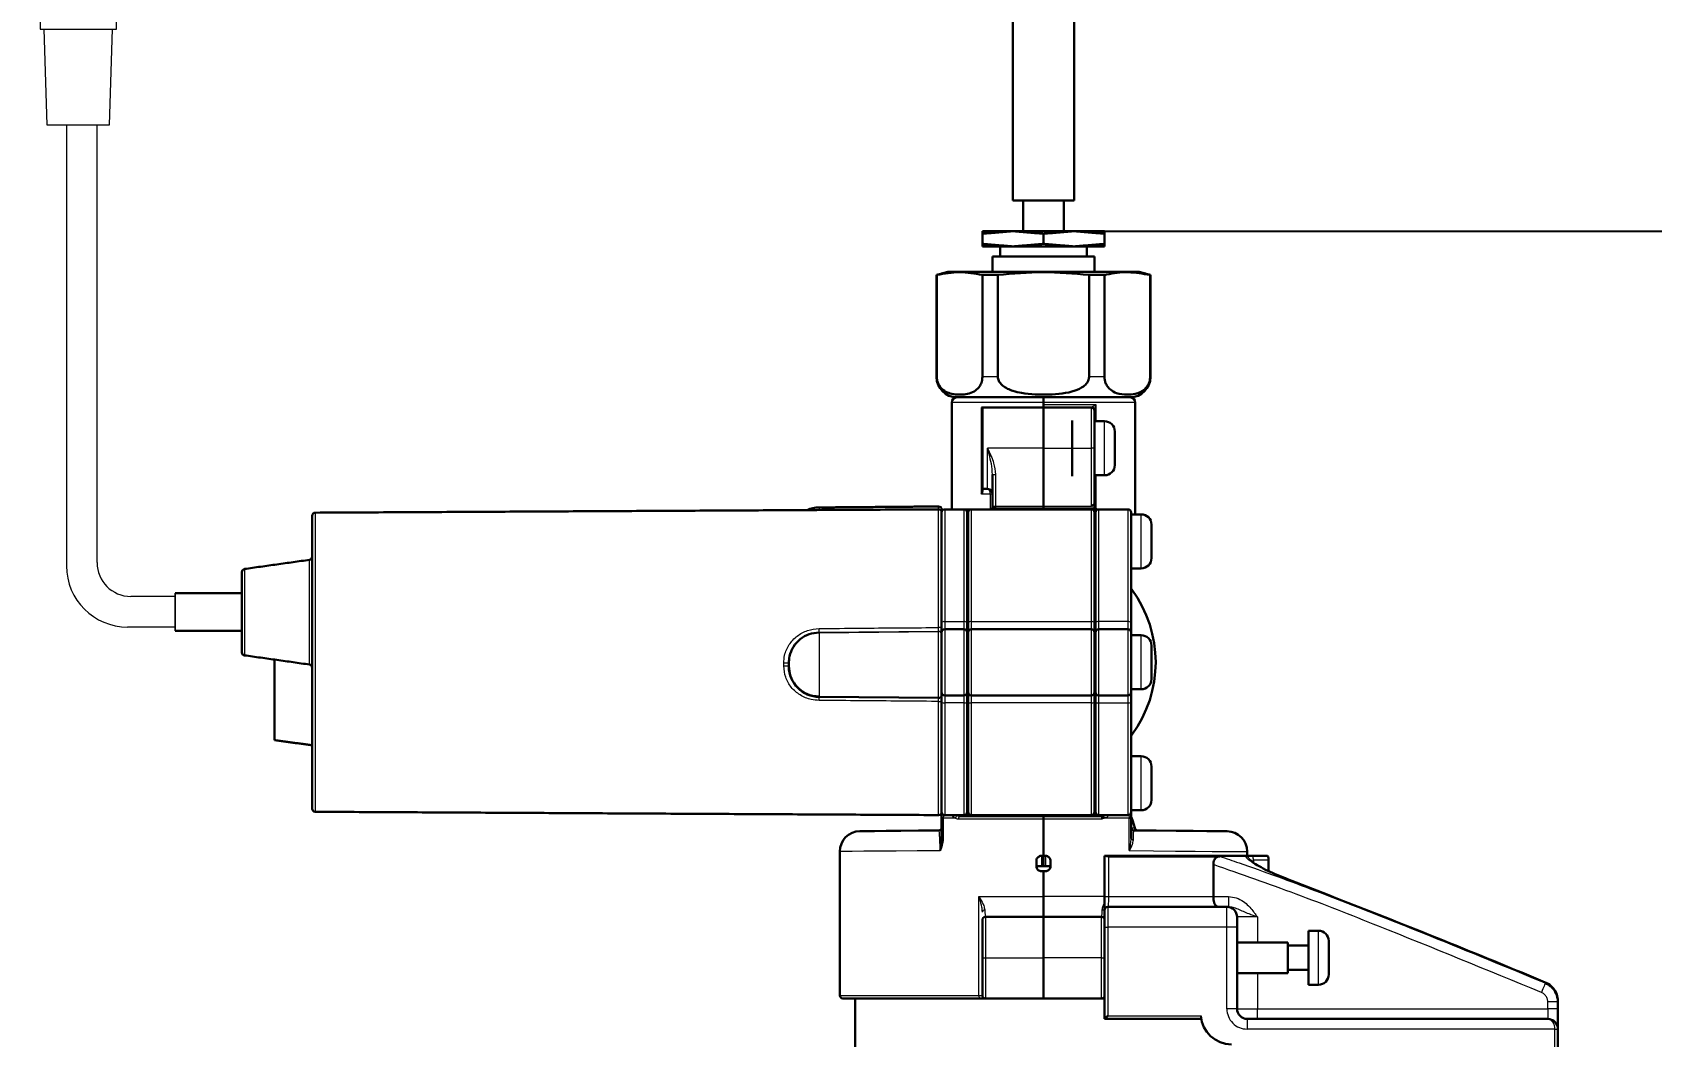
# Model space of a CAD drawing. Header units: millimetres. Extents: x 0.6 to 41.7, y 0.5 to 58.9.
# Drawn here: x 12.87 to 25.59, y 26.04 to 33.92 of the extents above; entities that cross this region are included whole.
import ezdxf

# ---------------------------------------------------------------- set-up
doc = ezdxf.new("R2010")
doc.units = ezdxf.units.MM
doc.layers.add('DIM', color=176, linetype='Continuous')
doc.layers.add('LEVEL0', color=179, linetype='Continuous')
doc.styles.add('SLDTEXTSTYLE0', font='TXT', dxfattribs={"width": 0.75})
doc.dimstyles.new('SLDDIMSTYLE0', dxfattribs={"dimtxt": 0.7, "dimasz": 0.6604, "dimexe": 0, "dimexo": 0.0625, "dimgap": 0.175, "dimtad": 1, "dimtoh": 1, "dimdec": 0, "dimlfac": 12.5, "dimzin": 12, "dimdsep": 46, "dimtxsty": 'Standard', "dimblk1": 'CLOSED', "dimblk2": 'CLOSED', "dimsah": 1, "dimcen": 0.09, "dimadec": 0, "dimazin": 0, "dimtfac": 1, "dimtdec": 0, "dimtofl": 0, "dimtmove": 0, "dimatfit": 3, "dimldrblk": 'CLOSED', "dimfxl": 0, "dimtolj": 1, "dimtzin": 12, "dimarcsym": 0})

# ---------------------------------------------------------------- blocks, each defined once
blk = doc.blocks.new('_CLOSED')
at = {"color": 0, "linetype": 'ByBlock', "lineweight": -2}
for p, q in [((-1, 0.166667), (0, 0)), ((-1, 0.166667), (-1, -0.166667)), ((0, 0), (-1, -0.166667)), ((0, 0), (-1, 0))]:
    blk.add_line(p, q, dxfattribs=at)
blk = doc.blocks.new('*D10')
at = {"layer": 'LEVEL0', "color": 7}
for p, q in [((21.253, 32.361), (29.204, 32.361)), ((29.004, 7.321), (29.004, 32.361)), ((24.973, 7.321), (29.204, 7.321))]:
    blk.add_line(p, q, dxfattribs=at)
at = {"layer": 'LEVEL0', "color": 7, "xscale": 0.6604, "yscale": 0.6604}
for p, rotation in [((29.004, 32.361, 0.008), 90.0000000000004), ((29.004, 7.321, 0.008), 270.0000000000004)]:
    blk.add_blockref('_CLOSED', p, dxfattribs=dict(at, rotation=rotation))
at = {"layer": 'LEVEL0', "color": 7, "insert": (28.102, 18.617), "char_height": 0.7, "attachment_point": 1, "rotation": 90, "style": 'SLDTEXTSTYLE0'}
blk.add_mtext('313', dxfattribs=at)
blk = doc.blocks.new('Block46')
at = {"layer": 'DIM', "color": 7, "lineweight": 15}
for p, q in [((2.9, 2.2), (2.5, 2.2)), ((2.5, 2.2), (2.5, 0.2)), ((2.9, 2.31), (2.9, 0.09)), ((3.64, 2.31), (2.9, 2.31)), ((3.64, 0.09), (3.64, 2.31)), ((3.84, 2.2), (3.64, 2.2)), ((3.84, 2.4), (3.84, 0)), ((8.8, 2.4), (3.84, 2.4)), ((8.84, 0.04), (8.84, 2.36)), ((2.5, 2.1), (0, 2.02)), ((0, 2.02), (0, 0.38)), ((2.5, 2.1), (2.5, 0.3)), ((0, 0.38), (2.5, 0.3)), ((2.5, 0.2), (2.9, 0.2)), ((2.9, 0.09), (3.64, 0.09)), ((3.64, 0.2), (3.84, 0.2)), ((3.84, 0), (8.8, 0))]:
    blk.add_line(p, q, dxfattribs=at)
for centre, start, end in [((8.8, 2.36), 0, 90), ((8.8, 0.04), 270, 0)]:
    blk.add_arc(centre, 0.04, start, end, dxfattribs=at)

msp = doc.modelspace()

# ---------------------------------------------------------------- linework, layer by layer
at = {"color": 7, "linetype": 'Continuous', "lineweight": 30}
for p, q in [((20.573, 32.601), (21.053, 32.601)), ((20.573, 32.361), (20.333, 32.361)), ((20.333, 32.341), (20.333, 32.261)), ((21.053, 32.361), (20.573, 32.361)), ((20.813, 32.341), (20.813, 32.261)), ((21.293, 32.361), (21.053, 32.361)), ((21.293, 32.341), (21.293, 32.261)), ((20.573, 32.241), (20.333, 32.241)), ((21.053, 32.241), (20.573, 32.241)), ((21.293, 32.241), (21.053, 32.241)), ((21.213, 32.161), (20.413, 32.161)), ((19.976, 32.017), (19.973, 32.017)), ((19.976, 31.217), (19.976, 32.017)), ((20.437, 32.041), (20.061, 32.041)), ((20.455, 32.017), (20.333, 32.017)), ((20.333, 32.017), (20.333, 31.217)), ((21.565, 32.041), (20.437, 32.041)), ((20.455, 31.217), (20.455, 32.017)), ((21.171, 32.017), (21.171, 31.217)), ((21.292, 32.017), (21.171, 32.017)), ((21.292, 31.217), (21.292, 32.017)), ((21.653, 32.017), (21.65, 32.017)), ((21.65, 32.017), (21.65, 31.217)), ((20.473, 31.057), (20.133, 31.057)), ((20.133, 31.057), (20.813, 31.057)), ((21.493, 31.057), (20.473, 31.057)), ((20.813, 31.057), (21.493, 31.057)), ((20.813, 31.017), (20.813, 31.057)), ((20.813, 31.057), (20.813, 31.017)), ((20.325, 30.977), (20.333, 30.977)), ((20.333, 30.337), (20.333, 30.977)), ((20.333, 30.977), (20.813, 30.977)), ((20.813, 31.017), (20.813, 31.001)), ((20.813, 31.017), (20.813, 31.001)), ((20.813, 30.977), (20.813, 31.001)), ((21.189, 30.977), (20.813, 30.977)), ((20.813, 30.977), (20.813, 30.657)), ((20.813, 30.977), (20.813, 30.657)), ((21.213, 30.953), (21.213, 30.657)), ((21.037, 30.875), (21.037, 30.439)), ((21.373, 30.525), (21.373, 30.789)), ((20.813, 30.657), (20.813, 30.201)), ((20.813, 30.657), (20.813, 30.201)), ((21.213, 30.657), (21.213, 30.215)), ((20.413, 30.209), (20.413, 30.452)), ((20.333, 30.337), (20.373, 30.337)), ((20.013, 30.176), (20.013, 30.153)), ((20.013, 29.289), (20.013, 30.153)), ((20.189, 30.177), (20.037, 30.177)), ((20.109, 30.177), (20.157, 30.177)), ((20.189, 30.177), (20.205, 30.177)), ((20.205, 30.177), (20.245, 30.177)), ((20.213, 30.153), (20.213, 29.289)), ((20.213, 30.141), (20.213, 30.119)), ((20.221, 29.289), (20.221, 30.153)), ((21.189, 30.177), (20.245, 30.177)), ((20.413, 30.201), (20.413, 30.209)), ((20.813, 30.185), (20.437, 30.185)), ((20.813, 30.185), (20.813, 30.201)), ((20.813, 30.201), (20.813, 30.185)), ((21.219, 30.185), (20.813, 30.185)), ((20.813, 30.177), (20.813, 30.185)), ((20.813, 30.185), (20.813, 30.177)), ((21.189, 30.177), (21.229, 30.177)), ((21.213, 30.217), (21.213, 30.215)), ((21.213, 30.215), (21.213, 30.201)), ((21.213, 30.153), (21.213, 29.289)), ((21.221, 29.289), (21.221, 30.153)), ((21.221, 30.119), (21.221, 30.141)), ((21.229, 30.177), (21.245, 30.177)), ((21.245, 30.177), (21.477, 30.177)), ((21.277, 30.177), (21.313, 30.177)), ((21.313, 30.177), (21.317, 30.177)), ((21.501, 30.153), (21.501, 29.289)), ((15.069, 28.96), (15.069, 30.127)), ((21.661, 29.794), (21.661, 30.058)), ((14.517, 29.054), (14.517, 29.685)), ((20.013, 29.213), (20.013, 29.289)), ((20.213, 29.289), (20.213, 29.213)), ((20.221, 29.213), (20.221, 29.289)), ((21.213, 29.289), (21.213, 29.213)), ((21.221, 29.213), (21.221, 29.289)), ((21.501, 29.289), (21.501, 29.213)), ((20.013, 28.963), (20.013, 29.213)), ((20.037, 29.237), (20.189, 29.237)), ((20.213, 29.213), (20.213, 28.741)), ((20.221, 28.741), (20.221, 29.213)), ((20.245, 29.237), (21.189, 29.237)), ((21.213, 29.213), (21.213, 28.741)), ((21.221, 28.741), (21.221, 29.213)), ((21.477, 29.237), (21.245, 29.237)), ((21.501, 29.213), (21.501, 28.741)), ((14.773, 28.366), (14.773, 28.998)), ((21.661, 28.845), (21.661, 29.109)), ((15.069, 27.827), (15.069, 28.96)), ((18.813, 28.969), (18.813, 28.97)), ((18.813, 28.945), (18.813, 28.969)), ((20.013, 28.963), (20.013, 28.721)), ((20.213, 28.741), (20.213, 28.664)), ((20.221, 28.664), (20.221, 28.741)), ((21.213, 28.741), (21.213, 28.664)), ((21.221, 28.664), (21.221, 28.741)), ((21.501, 28.741), (21.501, 28.664)), ((19.051, 28.705), (19.989, 28.697)), ((20.013, 28.664), (20.013, 28.721)), ((20.013, 27.801), (20.013, 28.664)), ((20.037, 28.717), (20.189, 28.717)), ((20.213, 28.664), (20.213, 27.801)), ((20.221, 27.801), (20.221, 28.664)), ((20.245, 28.717), (21.189, 28.717)), ((21.213, 28.664), (21.213, 27.801)), ((21.221, 27.801), (21.221, 28.664)), ((21.477, 28.717), (21.245, 28.717)), ((21.501, 28.664), (21.501, 27.801)), ((21.661, 27.895), (21.661, 28.159)), ((20.013, 27.588), (20.013, 27.753)), ((20.189, 27.777), (20.037, 27.777)), ((20.157, 27.769), (20.813, 27.769)), ((20.205, 27.777), (20.189, 27.777)), ((20.245, 27.777), (20.205, 27.777)), ((20.213, 27.835), (20.213, 27.813)), ((21.189, 27.777), (20.245, 27.777)), ((20.813, 27.769), (20.813, 27.777)), ((20.813, 27.777), (20.813, 27.769)), ((20.813, 27.769), (21.277, 27.769)), ((20.813, 27.745), (20.813, 27.769)), ((20.813, 27.769), (20.813, 27.745)), ((20.813, 27.457), (20.813, 27.745)), ((20.813, 27.457), (20.813, 27.745)), ((21.229, 27.777), (21.189, 27.777)), ((21.221, 27.813), (21.221, 27.835)), ((21.245, 27.777), (21.229, 27.777)), ((21.245, 27.777), (21.477, 27.777)), ((21.501, 27.753), (21.501, 27.594)), ((20.757, 27.417), (20.757, 27.377)), ((20.797, 27.377), (20.757, 27.377)), ((20.813, 27.457), (20.797, 27.457)), ((20.813, 27.377), (20.797, 27.377)), ((20.813, 27.457), (20.829, 27.457)), ((20.813, 27.457), (20.813, 27.377)), ((20.813, 27.457), (20.813, 27.377)), ((20.813, 27.377), (20.829, 27.377)), ((20.829, 27.377), (20.869, 27.377)), ((20.869, 27.417), (20.869, 27.377)), ((21.293, 27.457), (21.304, 27.457)), ((21.293, 27.137), (21.293, 27.457)), ((21.304, 27.457), (22.397, 27.457)), ((21.324, 27.453), (22.197, 27.453)), ((22.147, 27.388), (22.147, 27.137)), ((22.397, 27.457), (22.456, 27.457)), ((22.456, 27.457), (22.573, 27.457)), ((20.797, 27.337), (20.813, 27.337)), ((20.829, 27.337), (20.813, 27.337)), ((20.813, 27.137), (20.813, 27.337)), ((20.813, 27.137), (20.813, 27.337)), ((22.715, 27.28), (22.715, 27.279)), ((20.813, 27.137), (20.813, 26.977)), ((20.813, 27.137), (20.813, 26.977)), ((20.357, 26.977), (20.813, 26.977)), ((20.813, 26.977), (20.813, 26.657)), ((21.269, 26.977), (20.813, 26.977)), ((20.813, 26.977), (20.813, 26.657)), ((21.293, 26.897), (21.293, 27.033)), ((21.317, 27.057), (22.253, 27.057)), ((22.253, 27.057), (22.266, 27.057)), ((22.333, 26.977), (22.333, 26.897)), ((20.333, 26.657), (20.333, 26.953)), ((21.293, 26.177), (21.293, 26.897)), ((22.333, 26.897), (22.333, 26.257)), ((22.893, 26.445), (22.893, 26.869)), ((22.733, 26.537), (22.733, 26.777)), ((23.053, 26.525), (23.053, 26.789)), ((20.333, 26.361), (20.333, 26.657)), ((20.813, 26.657), (20.813, 26.337)), ((20.813, 26.657), (20.813, 26.337)), ((20.313, 26.337), (19.237, 26.337)), ((20.357, 26.337), (20.313, 26.337)), ((20.813, 26.337), (20.357, 26.337)), ((20.813, 26.337), (21.269, 26.337)), ((21.293, 26.337), (21.269, 26.337)), ((24.853, 26.316), (24.853, 26.257)), ((24.853, 26.311), (24.853, 26.257)), ((24.853, 26.097), (24.853, 26.257)), ((24.853, 26.097), (24.853, 26.257)), ((22.053, 26.177), (21.293, 26.177)), ((22.413, 26.177), (24.773, 26.177)), ((24.853, 26.097), (24.853, 7.377))]:
    msp.add_line(p, q, dxfattribs=at)
at = {"color": 7, "linetype": 'Continuous', "lineweight": 0}
for p, q in [((19.976, 31.217), (19.973, 31.217)), ((20.455, 31.217), (20.333, 31.217)), ((21.292, 31.217), (21.171, 31.217)), ((21.653, 31.217), (21.65, 31.217)), ((20.813, 31.017), (20.093, 31.017)), ((20.325, 30.297), (20.325, 30.977)), ((21.533, 31.017), (20.813, 31.017)), ((20.813, 31.001), (21.223, 31.001)), ((21.189, 30.657), (21.189, 30.977)), ((21.223, 31.001), (21.223, 30.869)), ((21.293, 30.445), (21.293, 30.869)), ((20.373, 30.337), (20.373, 30.657)), ((20.813, 30.657), (20.373, 30.657)), ((20.813, 30.657), (21.189, 30.657)), ((21.213, 30.657), (21.189, 30.657)), ((21.189, 30.201), (21.189, 30.657)), ((20.413, 30.452), (20.437, 30.452)), ((20.437, 30.452), (20.437, 30.201)), ((21.223, 30.445), (21.223, 30.181)), ((20.396, 30.297), (20.325, 30.297)), ((20.396, 30.178), (20.396, 30.297)), ((20.413, 30.297), (20.396, 30.297)), ((15.093, 30.151), (15.093, 28.959)), ((19.051, 30.192), (19.051, 30.172)), ((19.989, 30.177), (19.989, 30.2)), ((19.989, 29.249), (19.989, 30.177)), ((20.037, 30.177), (20.037, 29.296)), ((20.189, 29.296), (20.189, 30.177)), ((20.205, 30.177), (20.205, 30.171)), ((20.221, 30.153), (20.213, 30.153)), ((20.245, 30.177), (20.245, 29.296)), ((20.437, 30.201), (20.813, 30.201)), ((20.437, 30.201), (20.437, 30.185)), ((20.437, 30.185), (20.437, 30.181)), ((20.813, 30.201), (21.189, 30.201)), ((21.189, 29.296), (21.189, 30.177)), ((21.221, 30.153), (21.213, 30.153)), ((21.229, 30.177), (21.229, 30.171)), ((21.245, 30.177), (21.245, 29.296)), ((21.477, 29.296), (21.477, 30.177)), ((21.581, 29.714), (21.581, 30.138)), ((15.048, 29.364), (15.048, 29.781)), ((14.537, 29.709), (14.537, 29.365)), ((13.993, 29.519), (13.993, 29.223)), ((21.505, 29.548), (21.505, 29.189)), ((14.537, 29.365), (14.537, 29.031)), ((15.048, 28.959), (15.048, 29.364)), ((20.037, 29.296), (20.037, 29.237)), ((20.037, 29.296), (20.189, 29.296)), ((20.189, 29.237), (20.189, 29.296)), ((20.245, 29.296), (20.245, 29.237)), ((20.245, 29.296), (21.189, 29.296)), ((21.189, 29.237), (21.189, 29.296)), ((21.245, 29.296), (21.245, 29.237)), ((21.477, 29.296), (21.245, 29.296)), ((21.477, 29.237), (21.477, 29.296)), ((19.989, 29.219), (19.051, 29.21)), ((19.051, 29.209), (19.989, 29.217)), ((19.051, 29.21), (19.051, 29.209)), ((19.051, 29.209), (19.051, 28.705)), ((19.989, 29.217), (19.989, 29.219)), ((19.989, 28.697), (19.989, 29.217)), ((20.037, 29.237), (20.037, 28.717)), ((20.189, 28.717), (20.189, 29.237)), ((20.245, 29.237), (20.245, 28.717)), ((21.189, 28.717), (21.189, 29.237)), ((21.245, 29.237), (21.245, 28.717)), ((21.477, 28.717), (21.477, 29.237)), ((21.581, 28.765), (21.581, 29.189)), ((15.093, 28.959), (15.093, 27.803)), ((18.773, 28.948), (18.773, 28.97)), ((21.505, 28.765), (21.505, 28.406)), ((19.989, 27.777), (19.989, 28.669)), ((20.037, 28.717), (20.037, 28.658)), ((20.189, 28.658), (20.037, 28.658)), ((20.037, 28.658), (20.037, 27.777)), ((20.189, 28.658), (20.189, 28.717)), ((20.189, 27.777), (20.189, 28.658)), ((20.245, 28.717), (20.245, 28.658)), ((21.189, 28.658), (20.245, 28.658)), ((20.245, 28.658), (20.245, 27.777)), ((21.189, 28.658), (21.189, 28.717)), ((21.189, 27.777), (21.189, 28.658)), ((21.245, 28.717), (21.245, 28.658)), ((21.245, 28.658), (21.477, 28.658)), ((21.245, 28.658), (21.245, 27.777)), ((21.477, 28.658), (21.477, 28.717)), ((21.477, 27.777), (21.477, 28.658)), ((21.581, 27.815), (21.581, 28.239)), ((20.013, 27.753), (20.025, 27.753)), ((20.025, 27.753), (20.025, 27.588)), ((20.12, 27.753), (20.025, 27.753)), ((20.813, 27.745), (20.147, 27.745)), ((20.157, 27.777), (20.157, 27.769)), ((20.205, 27.777), (20.205, 27.783)), ((20.213, 27.801), (20.221, 27.801)), ((21.27, 27.745), (20.813, 27.745)), ((21.213, 27.801), (21.221, 27.801)), ((21.229, 27.783), (21.229, 27.777)), ((21.277, 27.769), (21.277, 27.777)), ((21.487, 27.753), (21.291, 27.753)), ((21.487, 27.498), (21.487, 27.753)), ((21.487, 27.753), (21.501, 27.753)), ((20.013, 27.588), (20.025, 27.588)), ((20.797, 27.457), (20.797, 27.377)), ((20.829, 27.457), (20.829, 27.377)), ((21.324, 27.453), (21.324, 27.137)), ((22.463, 27.422), (22.463, 27.404)), ((22.581, 27.422), (22.463, 27.422)), ((20.305, 27.137), (20.813, 27.137)), ((20.305, 26.361), (20.305, 27.137)), ((21.293, 27.137), (20.813, 27.137)), ((21.293, 27.137), (21.324, 27.137)), ((21.324, 27.137), (22.147, 27.137)), ((22.147, 27.137), (22.266, 27.137)), ((22.266, 27.137), (22.266, 27.057)), ((20.357, 26.977), (20.357, 26.657)), ((21.269, 26.657), (21.269, 26.977)), ((21.317, 27.057), (21.317, 26.897)), ((22.253, 26.897), (22.253, 27.057)), ((22.493, 26.977), (22.333, 26.977)), ((22.493, 26.977), (22.493, 26.777)), ((21.293, 26.897), (21.317, 26.897)), ((21.317, 26.897), (21.317, 26.201)), ((22.253, 26.897), (21.317, 26.897)), ((22.253, 26.257), (22.253, 26.897)), ((22.333, 26.897), (22.253, 26.897)), ((22.973, 26.445), (22.973, 26.869)), ((20.333, 26.657), (20.357, 26.657)), ((20.357, 26.657), (20.357, 26.337)), ((20.357, 26.657), (20.813, 26.657)), ((21.269, 26.657), (20.813, 26.657)), ((21.269, 26.657), (21.293, 26.657)), ((21.269, 26.337), (21.269, 26.657)), ((22.493, 26.537), (22.493, 26.257)), ((19.213, 26.361), (20.305, 26.361)), ((20.305, 26.361), (20.333, 26.361)), ((21.317, 26.201), (22.05, 26.201)), ((22.333, 26.257), (22.253, 26.257)), ((22.333, 26.257), (22.493, 26.257)), ((22.493, 26.177), (22.493, 26.257)), ((22.493, 26.257), (24.773, 26.257)), ((24.773, 26.257), (24.773, 26.311)), ((24.853, 26.311), (24.773, 26.311)), ((24.773, 26.257), (24.773, 26.177)), ((24.853, 26.257), (24.773, 26.257)), ((22.413, 26.177), (22.413, 26.097)), ((24.829, 26.097), (22.413, 26.097)), ((24.829, 7.377), (24.829, 26.097)), ((24.829, 26.097), (24.853, 26.097))]:
    msp.add_line(p, q, dxfattribs=at)
at = {"color": 7, "linetype": 'Continuous', "lineweight": 0, "flags": 128}
for points in [[(20.396, 30.297), (20.395, 30.305), (20.394, 30.312), (20.392, 30.319), (20.389, 30.325), (20.386, 30.33), (20.382, 30.334), (20.377, 30.336), (20.373, 30.337)], [(20.402, 30.181), (20.402, 30.18), (20.403, 30.179), (20.404, 30.177), (20.405, 30.177)], [(20.413, 30.209), (20.413, 30.207), (20.415, 30.206), (20.417, 30.204), (20.42, 30.203), (20.423, 30.202), (20.428, 30.201), (20.432, 30.201), (20.437, 30.201)], [(20.213, 29.28), (20.214, 29.28), (20.216, 29.281), (20.218, 29.282), (20.22, 29.282), (20.22, 29.283), (20.221, 29.284)], [(21.221, 29.28), (21.22, 29.28), (21.217, 29.281), (21.215, 29.282), (21.214, 29.282), (21.213, 29.283), (21.213, 29.284)], [(20.213, 28.673), (20.214, 28.673), (20.216, 28.673), (20.218, 28.672), (20.22, 28.671), (20.22, 28.671), (20.221, 28.67)], [(21.221, 28.673), (21.22, 28.673), (21.217, 28.673), (21.215, 28.672), (21.214, 28.671), (21.213, 28.671), (21.213, 28.67)], [(20.12, 27.753), (20.123, 27.757), (20.126, 27.762), (20.129, 27.766), (20.133, 27.769), (20.136, 27.772), (20.139, 27.773), (20.141, 27.773), (20.144, 27.773)], [(20.147, 27.745), (20.147, 27.75), (20.148, 27.754), (20.148, 27.758), (20.15, 27.762), (20.151, 27.765), (20.153, 27.767), (20.155, 27.768), (20.157, 27.769)], [(20.001, 27.497), (19.82, 27.496), (19.657, 27.495), (19.517, 27.494), (19.401, 27.493), (19.311, 27.492), (19.249, 27.492), (19.218, 27.491), (19.213, 27.491)], [(21.487, 27.498), (21.676, 27.496), (21.85, 27.495), (22.005, 27.493), (22.138, 27.492), (22.247, 27.492), (22.33, 27.491), (22.384, 27.491), (22.411, 27.49), (22.413, 27.49)], [(24.754, 26.459), (24.752, 26.456), (24.75, 26.451), (24.747, 26.444), (24.744, 26.435), (24.739, 26.424), (24.734, 26.412), (24.729, 26.399), (24.723, 26.385)], [(20.305, 26.361), (20.306, 26.356), (20.306, 26.352), (20.307, 26.348), (20.308, 26.344), (20.309, 26.341), (20.31, 26.339), (20.312, 26.337), (20.313, 26.337)]]:
    msp.add_lwpolyline(points, dxfattribs=at)
at = {"color": 7, "linetype": 'Continuous', "lineweight": 30, "flags": 128}
for points in [[(21.503, 27.757), (21.515, 27.73), (21.53, 27.677)], [(19.371, 27.651), (19.381, 27.651), (19.419, 27.652), (19.485, 27.652), (19.577, 27.653), (19.693, 27.654), (19.831, 27.655), (19.989, 27.657)], [(22.254, 27.65), (22.253, 27.65), (22.231, 27.65), (22.179, 27.651), (22.097, 27.652), (21.989, 27.653), (21.855, 27.654), (21.699, 27.655), (21.525, 27.657)], [(21.293, 26.177), (21.293, 26.177), (21.295, 26.179), (21.297, 26.181), (21.3, 26.184), (21.303, 26.188), (21.308, 26.192), (21.312, 26.196), (21.317, 26.201)]]:
    msp.add_lwpolyline(points, dxfattribs=at)
at = {"color": 7, "linetype": 'Continuous', "lineweight": 30}
for centre, radius, start, end in [((20.133, 31.217), 0.16, 180.0004, 269.9993), ((21.493, 31.217), 0.16, 270.0007, 359.9996), ((20.133, 31.017), 0.04, 90.0001, 179.9999), ((21.493, 31.017), 0.04, 0.0015, 89.9993), ((21.189, 30.953), 0.024, 359.9997, 90.0017), ((21.293, 30.789), 0.08, 359.9985, 90.0011), ((21.293, 30.525), 0.08, 270.0004, 0.0001), ((20.373, 30.297), 0.04, 0.0015, 89.9993), ((15.093, 30.127), 0.024, 90.3043, 179.9953), ((19.053, 29.952), 0.24, 90.4985, 113.7536), ((19.989, 30.176), 0.024, 360, 90.5002), ((19.989, 30.153), 0.024, 0.0018, 90.2962), ((20.037, 30.153), 0.024, 90.0008, 180.0007), ((20.189, 30.153), 0.024, 359.9993, 89.9992), ((20.245, 30.153), 0.024, 90.0008, 180.0007), ((20.389, 30.201), 0.024, 269.9994, 303.553), ((20.437, 30.209), 0.024, 179.9984, 270.0031), ((21.189, 30.153), 0.024, 0.0018, 89.9968), ((21.245, 30.153), 0.024, 90.0008, 180.0007), ((21.477, 30.153), 0.024, 0.0018, 89.9982), ((20.205, 30.133), 0.016, 300.0004, 0.0004), ((21.229, 30.133), 0.016, 179.9996, 239.9996), ((21.581, 30.058), 0.08, 359.9993, 90.0015), ((15.045, 29.804), 0.024, 277.9995, 0.0004), ((21.581, 29.794), 0.08, 269.9999, 0.0001), ((14.541, 29.685), 0.024, 97.9995, 180.0004), ((21.525, 29.562), 0.024, 179.9925, 216.482), ((20.734, 28.977), 0.96, 323.5249, 36.4751), ((20.037, 29.213), 0.024, 89.9959, 180.0027), ((20.189, 29.213), 0.024, 359.9973, 90.0041), ((20.205, 29.193), 0.016, 300.0004, 0.0004), ((20.245, 29.213), 0.024, 89.9959, 180.0027), ((21.189, 29.213), 0.024, 359.9997, 90.0017), ((21.229, 29.193), 0.016, 179.9996, 239.9996), ((21.245, 29.213), 0.024, 89.9959, 180.0027), ((21.477, 29.213), 0.024, 359.9997, 90.0031), ((21.581, 29.109), 0.08, 359.9999, 90.0001), ((14.541, 29.054), 0.024, 179.9946, 262.0055), ((15.045, 28.935), 0.024, 359.9996, 82.0005), ((19.053, 28.945), 0.24, 180.0032, 269.5032), ((20.037, 28.741), 0.024, 179.9993, 269.9992), ((20.189, 28.741), 0.024, 270.0008, 0.0007), ((20.205, 28.761), 0.016, 0.0038, 59.9996), ((20.245, 28.741), 0.024, 179.9993, 269.9992), ((21.189, 28.741), 0.024, 270.0032, 359.9982), ((21.229, 28.761), 0.016, 120.0004, 179.9962), ((21.245, 28.741), 0.024, 179.9993, 269.9992), ((21.477, 28.741), 0.024, 270.0018, 359.9982), ((21.581, 28.845), 0.08, 269.9999, 0.0001), ((19.989, 28.721), 0.024, 269.494, 359.9973), ((21.525, 28.392), 0.024, 143.5236, 180.0048), ((21.581, 28.159), 0.08, 359.9999, 90.0001), ((21.581, 27.895), 0.08, 269.9999, 0.0001), ((15.093, 27.827), 0.024, 180.0019, 269.6957), ((19.989, 27.801), 0.024, 269.6989, 0.0002), ((20.037, 27.801), 0.024, 179.9973, 270.0041), ((20.189, 27.801), 0.024, 269.9959, 0.0027), ((20.205, 27.821), 0.016, 0.0038, 59.9996), ((20.245, 27.801), 0.024, 179.9973, 270.0041), ((21.189, 27.801), 0.024, 269.9983, 0.0003), ((21.229, 27.821), 0.016, 120.0004, 179.9962), ((21.245, 27.801), 0.024, 179.9973, 270.0041), ((21.277, 27.793), 0.024, 270.0008, 318.1896), ((21.477, 27.801), 0.024, 269.9969, 0.0003), ((19.373, 27.491), 0.16, 90.5003, 180.2257), ((19.989, 27.681), 0.024, 270.5002, 0), ((21.525, 27.681), 0.024, 179.9975, 269.5023), ((21.553, 27.68), 0.024, 187.7481, 269.4983), ((22.253, 27.49), 0.16, 0.6699, 89.5005), ((22.501, 27.422), 0.08, 359.998, 25.8444), ((20.357, 26.953), 0.024, 90.0008, 180.0007), ((21.269, 26.953), 0.024, 0.0018, 89.9982), ((21.317, 27.033), 0.024, 90.0008, 180.0007), ((22.253, 26.977), 0.08, 359.9999, 90.0001), ((22.973, 26.789), 0.08, 0.0007, 89.9993), ((22.973, 26.525), 0.08, 270.0007, 359.9993), ((19.237, 26.361), 0.024, 179.9993, 269.9992), ((20.357, 26.361), 0.024, 179.9993, 269.9992), ((21.269, 26.361), 0.024, 270.0018, 359.9982), ((22.289, 26.217), 0.24, 183.8228, 269.9996), ((22.413, 26.257), 0.08, 179.9999, 270.0001), ((24.773, 26.097), 0.08, 0.0001, 90.0008)]:
    msp.add_arc(centre, radius, start, end, dxfattribs=at)
at = {"color": 7, "linetype": 'Continuous', "lineweight": 0}
for centre, radius, start, end in [((21.191, 30.96), 0.0216, 2.7118, 78.1672), ((20.435, 30.203), 0.0223, 185.668, 274.7211), ((19.994, 29.219), 0.0312, 53.9157, 100.6133), ((20.031, 29.268), 0.0279, 78.4928, 131.2601), ((20.194, 29.268), 0.0279, 48.7399, 101.5072), ((20.239, 29.268), 0.0279, 78.4928, 131.2601), ((21.194, 29.268), 0.0279, 48.7413, 101.5057), ((21.239, 29.268), 0.0279, 78.4928, 131.2601), ((21.482, 29.268), 0.0279, 48.7414, 101.5063), ((19.053, 28.969), 0.24, 90.497, 179.9968), ((16.89, 29.216), 2.161, 359.844, 0.6694), ((19.989, 29.195), 0.024, 0.0055, 90.5003), ((19.989, 29.193), 0.024, 0.0055, 90.5003), ((18.783, 27.183), 1.787, 89.0394, 90.3152), ((18.783, 28.539), 0.408, 85.8012, 91.3876), ((15.383, 28.713), 3.668, 359.4478, 359.8878), ((19.994, 28.697), 0.0287, 258.6352, 309.9776), ((20.031, 28.685), 0.0279, 228.7266, 281.5204), ((20.194, 28.685), 0.0279, 258.4796, 311.2734), ((20.239, 28.685), 0.0279, 228.7266, 281.5204), ((21.194, 28.685), 0.0279, 258.481, 311.272), ((21.239, 28.685), 0.0279, 228.7266, 281.5204), ((21.482, 28.685), 0.0279, 258.4804, 311.2718), ((20.109, 27.799), 0.027, 257.1055, 305.3815), ((21.258, 27.742), 0.0348, 17.4197, 44.9949), ((21.317, 27.792), 0.0172, 239.0725, 277.2617), ((21.517, 27.597), 0.0163, 193.0482, 266.3417), ((22.372, 27.385), 0.0765, 25.5221, 70.8572), ((22.378, 27.422), 0.0847, 359.9364, 24.2389), ((20.352, 27.013), 0.0193, 90.1082, 169.3471), ((21.274, 27.013), 0.0193, 10.654, 89.8926), ((22.413, 26.257), 0.16, 180, 270.0004), ((24.758, 26.107), 0.0713, 351.7753, 78.2095)]:
    msp.add_arc(centre, radius, start, end, dxfattribs=at)
at = {"color": 7, "linetype": 'Continuous', "lineweight": 30}
for points in [[(20.573, 43.804), (20.573, 32.601)], [(21.053, 32.601), (21.053, 43.804)], [(20.653, 32.601), (20.653, 32.361)], [(20.973, 32.361), (20.973, 32.601)], [(20.333, 32.341), (20.573, 32.361)], [(20.333, 32.361), (20.333, 32.341)], [(20.573, 32.361), (20.813, 32.341)], [(20.813, 32.341), (21.053, 32.361)], [(21.053, 32.361), (21.293, 32.341)], [(21.293, 32.341), (21.293, 32.361)], [(20.573, 32.241), (20.333, 32.261)], [(20.333, 32.261), (20.333, 32.241)], [(20.473, 32.241), (20.473, 32.161)], [(20.813, 32.261), (20.573, 32.241)], [(21.053, 32.241), (20.813, 32.261)], [(21.293, 32.261), (21.053, 32.241)], [(21.153, 32.161), (21.153, 32.241)], [(21.293, 32.241), (21.293, 32.261)], [(20.413, 32.161), (20.413, 32.041)], [(21.213, 32.041), (21.213, 32.161)], [(20.061, 32.041), (19.973, 32.017)], [(19.973, 32.017), (19.973, 31.217)], [(21.653, 32.017), (21.565, 32.041)], [(21.653, 31.217), (21.653, 32.017)], [(20.093, 31.017), (20.093, 30.177)], [(21.533, 30.138), (21.533, 31.017)], [(21.293, 30.869), (21.213, 30.869)], [(21.213, 30.445), (21.293, 30.445)], [(19.989, 30.177), (15.093, 30.151)], [(19.989, 30.2), (19.051, 30.192)], [(21.581, 30.138), (21.501, 30.138)], [(15.048, 29.781), (14.537, 29.709)], [(21.501, 29.714), (21.581, 29.714)], [(14.517, 29.519), (13.993, 29.519)], [(13.993, 29.223), (14.517, 29.223)], [(21.581, 29.189), (21.501, 29.189)], [(14.537, 29.031), (15.048, 28.959)], [(21.501, 28.765), (21.581, 28.765)], [(14.773, 28.366), (15.069, 28.325)], [(21.581, 28.239), (21.501, 28.239)], [(15.093, 27.803), (19.989, 27.777)], [(20.103, 27.773), (20.103, 27.773)], [(21.501, 27.815), (21.581, 27.815)], [(19.213, 27.491), (19.213, 26.361)], [(22.413, 27.457), (22.413, 27.49)], [(22.581, 27.338), (22.581, 27.422)], [(22.973, 26.869), (22.893, 26.869)], [(22.733, 26.777), (22.333, 26.777)], [(22.893, 26.753), (22.733, 26.753)], [(22.333, 26.537), (22.733, 26.537)], [(22.733, 26.561), (22.893, 26.561)], [(19.333, 26.337), (19.333, 25.457)], [(22.893, 26.445), (22.973, 26.445)]]:
    msp.add_open_spline(points, degree=1, dxfattribs=at)
for points, knots in [([(19.976, 32.017), (20.035, 32.028), (20.154, 32.049), (20.273, 32.028), (20.333, 32.017)], [0, 0, 0, 0, 0.496628, 1, 1, 1, 1]), ([(20.455, 32.017), (20.573, 32.028), (20.812, 32.049), (21.05, 32.028), (21.171, 32.017)], [0, 0, 0, 0, 0.496594, 1, 1, 1, 1]), ([(21.292, 32.017), (21.297, 32.018), (21.358, 32.032), (21.479, 32.047), (21.592, 32.027), (21.65, 32.017)], [0, 0, 0, 0, 0.042034, 0.517603, 1, 1, 1, 1]), ([(20.333, 31.217), (20.333, 31.209), (20.332, 31.193), (20.325, 31.168), (20.31, 31.138), (20.265, 31.093), (20.175, 31.073), (20.09, 31.08), (20.027, 31.109), (19.998, 31.139), (19.982, 31.174), (19.976, 31.196), (19.976, 31.212), (19.976, 31.217)], [0, 0, 0, 0, 0.047785, 0.091693, 0.154953, 0.245265, 0.45807, 0.671513, 0.744769, 0.861703, 0.910992, 0.968339, 1, 1, 1, 1]), ([(21.171, 31.217), (21.17, 31.209), (21.168, 31.192), (21.153, 31.166), (21.119, 31.134), (21.019, 31.089), (20.853, 31.075), (20.688, 31.08), (20.565, 31.107), (20.505, 31.134), (20.469, 31.172), (20.457, 31.196), (20.455, 31.211), (20.455, 31.217)], [0, 0, 0, 0, 0.029666, 0.059203, 0.10866, 0.196228, 0.448873, 0.709496, 0.792816, 0.905288, 0.942714, 0.980473, 1, 1, 1, 1]), ([(21.65, 31.217), (21.65, 31.211), (21.649, 31.199), (21.644, 31.176), (21.633, 31.148), (21.6, 31.108), (21.54, 31.082), (21.464, 31.076), (21.395, 31.083), (21.342, 31.111), (21.314, 31.141), (21.3, 31.168), (21.293, 31.194), (21.292, 31.209), (21.292, 31.217)], [0, 0, 0, 0, 0.032673, 0.075756, 0.1342, 0.213783, 0.375729, 0.499623, 0.666096, 0.776544, 0.844729, 0.906487, 0.955741, 1, 1, 1, 1]), ([(20.333, 30.321), (20.332, 30.317), (20.331, 30.308), (20.327, 30.301), (20.325, 30.297), (20.325, 30.297)], [0, 0, 0, 0, 0.508674, 0.987121, 1, 1, 1, 1]), ([(20.333, 30.321), (20.333, 30.323), (20.333, 30.328), (20.333, 30.333), (20.333, 30.336), (20.333, 30.337)], [0, 0, 0, 0, 0.40294, 0.878999, 1, 1, 1, 1]), ([(20.402, 30.181), (20.403, 30.182), (20.406, 30.183), (20.408, 30.186), (20.41, 30.189), (20.411, 30.191), (20.412, 30.195), (20.413, 30.198), (20.413, 30.2), (20.413, 30.201)], [0, 0, 0, 0, 0.173396, 0.384704, 0.430413, 0.650687, 0.696789, 0.947657, 1, 1, 1, 1]), ([(21.213, 30.215), (21.213, 30.215), (21.213, 30.217), (21.211, 30.217), (21.208, 30.216), (21.204, 30.213), (21.197, 30.208), (21.192, 30.203), (21.189, 30.201), (21.189, 30.201)], [0, 0, 0, 0, 0.057186, 0.100612, 0.172941, 0.329987, 0.606991, 0.990969, 1, 1, 1, 1]), ([(21.213, 30.201), (21.213, 30.199), (21.213, 30.196), (21.214, 30.192), (21.216, 30.189), (21.218, 30.186), (21.219, 30.185), (21.219, 30.185), (21.219, 30.185)], [0, 0, 0, 0, 0.271282, 0.52005, 0.749602, 0.939627, 0.998359, 1, 1, 1, 1]), ([(21.219, 30.185), (21.219, 30.185), (21.22, 30.184), (21.222, 30.182), (21.225, 30.18), (21.23, 30.178), (21.234, 30.177), (21.236, 30.177), (21.237, 30.177)], [0, 0, 0, 0, 0.0466556, 0.183906, 0.3915928, 0.6339, 0.9032933, 1, 1, 1, 1]), ([(19.051, 29.21), (19.024, 29.208), (18.971, 29.202), (18.9, 29.161), (18.846, 29.101), (18.817, 29.033), (18.814, 28.988), (18.813, 28.97)], [0, 0, 0, 0, 0.212106, 0.423363, 0.63797, 0.85595, 1, 1, 1, 1]), ([(20.013, 29.244), (20.013, 29.238), (20.013, 29.226), (20.013, 29.211), (20.013, 29.201), (20.013, 29.196), (20.013, 29.195)], [0, 0, 0, 0, 0.375455, 0.704313, 0.920618, 1, 1, 1, 1]), ([(18.813, 28.947), (18.815, 28.92), (18.82, 28.867), (18.861, 28.796), (18.921, 28.741), (18.988, 28.712), (19.033, 28.709), (19.051, 28.707)], [0, 0, 0, 0, 0.213088, 0.425035, 0.639989, 0.857991, 1, 1, 1, 1]), ([(20.013, 28.714), (20.013, 28.713), (20.013, 28.707), (20.013, 28.694), (20.013, 28.682), (20.013, 28.675)], [0, 0, 0, 0, 0.098679, 0.497226, 1, 1, 1, 1]), ([(20.013, 27.753), (20.013, 27.758), (20.013, 27.767), (20.013, 27.779), (20.013, 27.789), (20.013, 27.796), (20.013, 27.8), (20.013, 27.801)], [0, 0, 0, 0, 0.299665, 0.564907, 0.783335, 0.940693, 1, 1, 1, 1]), ([(20.139, 27.777), (20.14, 27.776), (20.141, 27.774), (20.143, 27.773), (20.143, 27.773), (20.144, 27.773)], [0, 0, 0, 0, 0.807498, 0.949538, 1, 1, 1, 1]), ([(20.144, 27.773), (20.145, 27.772), (20.149, 27.77), (20.154, 27.769), (20.157, 27.769)], [0, 0, 0, 0, 0.37266, 1, 1, 1, 1]), ([(21.501, 27.801), (21.501, 27.8), (21.501, 27.796), (21.501, 27.787), (21.501, 27.774), (21.501, 27.762), (21.501, 27.755), (21.501, 27.753)], [0, 0, 0, 0, 0.065988, 0.260524, 0.551099, 0.876245, 1, 1, 1, 1]), ([(20.001, 27.497), (20.001, 27.498), (20.004, 27.513), (20.01, 27.543), (20.012, 27.573), (20.013, 27.588)], [0, 0, 0, 0, 0.007834, 0.51552, 1, 1, 1, 1]), ([(20.757, 27.417), (20.757, 27.421), (20.758, 27.43), (20.765, 27.442), (20.775, 27.451), (20.786, 27.456), (20.794, 27.457), (20.797, 27.457)], [0, 0, 0, 0, 0.214599, 0.429189, 0.643838, 0.85858, 1, 1, 1, 1]), ([(20.797, 27.337), (20.792, 27.337), (20.783, 27.338), (20.771, 27.345), (20.762, 27.355), (20.757, 27.366), (20.757, 27.374), (20.757, 27.377)], [0, 0, 0, 0, 0.214689, 0.429365, 0.644088, 0.858829, 1, 1, 1, 1]), ([(20.869, 27.417), (20.868, 27.421), (20.867, 27.43), (20.861, 27.442), (20.85, 27.451), (20.839, 27.456), (20.832, 27.457), (20.829, 27.457)], [0, 0, 0, 0, 0.2146005, 0.4291917, 0.6438459, 0.8585885, 1, 1, 1, 1]), ([(20.829, 27.337), (20.833, 27.337), (20.842, 27.338), (20.854, 27.345), (20.863, 27.355), (20.868, 27.366), (20.869, 27.374), (20.869, 27.377)], [0, 0, 0, 0, 0.21469, 0.429359, 0.644086, 0.858828, 1, 1, 1, 1]), ([(21.304, 27.457), (21.307, 27.456), (21.311, 27.455), (21.318, 27.454), (21.322, 27.453), (21.324, 27.453)], [0, 0, 0, 0, 0.376331, 0.781136, 1, 1, 1, 1]), ([(22.147, 27.388), (22.147, 27.395), (22.148, 27.408), (22.154, 27.426), (22.165, 27.44), (22.179, 27.451), (22.191, 27.453), (22.197, 27.453)], [0, 0, 0, 0, 0.219902, 0.42664, 0.604006, 0.810619, 1, 1, 1, 1]), ([(22.715, 27.281), (22.708, 27.283), (22.673, 27.296), (22.613, 27.322), (22.544, 27.353), (22.482, 27.392), (22.461, 27.4), (22.435, 27.427), (22.438, 27.423), (22.438, 27.423)], [0, 0, 0, 0, 0.073362, 0.356179, 0.617546, 0.832479, 0.953834, 0.997917, 1, 1, 1, 1]), ([(24.754, 26.463), (24.704, 26.484), (24.458, 26.586), (23.781, 26.865), (23.149, 27.11), (22.715, 27.279)], [0, 0, 0, 0, 0.072861, 0.364306, 1, 1, 1, 1]), ([(21.293, 27.033), (21.293, 27.035), (21.293, 27.043), (21.293, 27.061), (21.293, 27.087), (21.293, 27.113), (21.293, 27.131), (21.293, 27.137)], [0, 0, 0, 0, 0.060235, 0.235437, 0.502843, 0.821004, 1, 1, 1, 1]), ([(22.147, 27.137), (22.147, 27.129), (22.148, 27.113), (22.153, 27.091), (22.16, 27.073), (22.17, 27.061), (22.179, 27.057), (22.183, 27.057), (22.183, 27.057)], [0, 0, 0, 0, 0.2638669, 0.5031419, 0.7089227, 0.8780112, 0.9974622, 1, 1, 1, 1]), ([(24.853, 26.316), (24.851, 26.334), (24.847, 26.37), (24.819, 26.418), (24.786, 26.448), (24.762, 26.46), (24.754, 26.463)], [0, 0, 0, 0, 0.287059, 0.57452, 0.861733, 1, 1, 1, 1]), ([(24.754, 26.459), (24.769, 26.451), (24.801, 26.434), (24.835, 26.39), (24.851, 26.347), (24.852, 26.32), (24.853, 26.311)], [0, 0, 0, 0, 0.2851238, 0.5695879, 0.8548376, 1, 1, 1, 1]), ([(24.853, 26.316), (24.853, 26.315), (24.853, 26.314), (24.853, 26.312), (24.853, 26.311)], [0, 0, 0, 0, 0.206332, 1, 1, 1, 1])]:
    msp.add_open_spline(points, degree=3, knots=knots, dxfattribs=at)
at = {"color": 7, "linetype": 'Continuous', "lineweight": 0}
for points, knots in [([(21.189, 30.977), (21.189, 30.977), (21.192, 30.977), (21.194, 30.979), (21.196, 30.981)], [0, 0, 0, 0, 0.200237, 1, 1, 1, 1]), ([(21.196, 30.981), (21.198, 30.983), (21.205, 30.99), (21.215, 30.996), (21.222, 31), (21.223, 31.001), (21.223, 31.001)], [0, 0, 0, 0, 0.320131, 0.846631, 0.989999, 1, 1, 1, 1]), ([(21.223, 31.001), (21.223, 31.001), (21.222, 30.999), (21.219, 30.99), (21.215, 30.977), (21.213, 30.966), (21.213, 30.961)], [0, 0, 0, 0, 0.009211, 0.141485, 0.64923, 1, 1, 1, 1]), ([(20.413, 30.452), (20.41, 30.479), (20.406, 30.533), (20.388, 30.6), (20.377, 30.641), (20.373, 30.657), (20.373, 30.657)], [0, 0, 0, 0, 0.392825, 0.771587, 0.995149, 1, 1, 1, 1]), ([(20.373, 30.657), (20.373, 30.657), (20.391, 30.618), (20.424, 30.553), (20.433, 30.481), (20.437, 30.452)], [0, 0, 0, 0, 0.004505, 0.589274, 1, 1, 1, 1]), ([(20.437, 30.181), (20.437, 30.18), (20.437, 30.179), (20.436, 30.178), (20.436, 30.177)], [0, 0, 0, 0, 0.30208, 1, 1, 1, 1]), ([(19.051, 29.242), (19.077, 29.242), (19.211, 29.243), (19.523, 29.246), (19.809, 29.248), (19.989, 29.249)], [0, 0, 0, 0, 0.085274, 0.426372, 1, 1, 1, 1]), ([(19.989, 29.219), (19.989, 29.219), (19.989, 29.222), (19.989, 29.229), (19.989, 29.238), (19.989, 29.246), (19.989, 29.249)], [0, 0, 0, 0, 0.079339, 0.295676, 0.624522, 1, 1, 1, 1]), ([(18.773, 28.97), (18.774, 28.99), (18.778, 29.042), (18.812, 29.118), (18.876, 29.186), (18.958, 29.232), (19.02, 29.238), (19.051, 29.242)], [0, 0, 0, 0, 0.141745, 0.3572, 0.571445, 0.784577, 1, 1, 1, 1]), ([(19.051, 28.677), (19.03, 28.679), (18.978, 28.683), (18.9, 28.715), (18.829, 28.777), (18.782, 28.857), (18.776, 28.918), (18.773, 28.948)], [0, 0, 0, 0, 0.1442683, 0.3647872, 0.5801315, 0.7902301, 1, 1, 1, 1]), ([(19.989, 28.669), (19.97, 28.669), (19.845, 28.671), (19.532, 28.673), (19.238, 28.676), (19.051, 28.677)], [0, 0, 0, 0, 0.059557, 0.400655, 1, 1, 1, 1]), ([(19.989, 28.669), (19.989, 28.673), (19.989, 28.681), (19.989, 28.69), (19.989, 28.696), (19.989, 28.698), (19.989, 28.699)], [0, 0, 0, 0, 0.410886, 0.736524, 0.940282, 1, 1, 1, 1]), ([(20.037, 27.777), (20.035, 27.777), (20.032, 27.776), (20.029, 27.771), (20.027, 27.766), (20.026, 27.762), (20.025, 27.757), (20.025, 27.755), (20.025, 27.753)], [0, 0, 0, 0, 0.145303, 0.320351, 0.521332, 0.749145, 0.78997, 1, 1, 1, 1]), ([(20.12, 27.753), (20.12, 27.753), (20.116, 27.754), (20.111, 27.756), (20.106, 27.76), (20.104, 27.763), (20.102, 27.765), (20.102, 27.767), (20.101, 27.769), (20.102, 27.771), (20.103, 27.772), (20.103, 27.773)], [0, 0, 0, 0, 0.018293, 0.354557, 0.546026, 0.646448, 0.727392, 0.80502, 0.87885, 0.982013, 1, 1, 1, 1]), ([(20.103, 27.773), (20.104, 27.774), (20.106, 27.776), (20.108, 27.777), (20.109, 27.777)], [0, 0, 0, 0, 0.679112, 1, 1, 1, 1]), ([(20.103, 27.773), (20.105, 27.773), (20.108, 27.772), (20.114, 27.772), (20.119, 27.774), (20.122, 27.776), (20.124, 27.777), (20.124, 27.777)], [0, 0, 0, 0, 0.247976, 0.496244, 0.741531, 0.981077, 1, 1, 1, 1]), ([(20.147, 27.745), (20.141, 27.745), (20.131, 27.746), (20.123, 27.751), (20.12, 27.753)], [0, 0, 0, 0, 0.627951, 1, 1, 1, 1]), ([(21.27, 27.745), (21.27, 27.745), (21.27, 27.748), (21.27, 27.753), (21.271, 27.76), (21.273, 27.765), (21.275, 27.768), (21.276, 27.769), (21.277, 27.769)], [0, 0, 0, 0, 0.048324, 0.338197, 0.594577, 0.79932, 0.939479, 1, 1, 1, 1]), ([(21.27, 27.745), (21.27, 27.745), (21.271, 27.747), (21.273, 27.751), (21.276, 27.759), (21.28, 27.764), (21.282, 27.767)], [0, 0, 0, 0, 0.011456, 0.221901, 0.603042, 1, 1, 1, 1]), ([(21.291, 27.753), (21.288, 27.752), (21.281, 27.749), (21.273, 27.747), (21.27, 27.745), (21.27, 27.745)], [0, 0, 0, 0, 0.491949, 0.98476, 1, 1, 1, 1]), ([(21.282, 27.767), (21.284, 27.768), (21.287, 27.771), (21.291, 27.773), (21.293, 27.775), (21.294, 27.776), (21.295, 27.777)], [0, 0, 0, 0, 0.408628, 0.660568, 0.869506, 1, 1, 1, 1]), ([(21.319, 27.775), (21.319, 27.774), (21.32, 27.772), (21.319, 27.769), (21.317, 27.767), (21.316, 27.765), (21.313, 27.762), (21.308, 27.758), (21.3, 27.755), (21.294, 27.754), (21.291, 27.753)], [0, 0, 0, 0, 0.078539, 0.152634, 0.194513, 0.304025, 0.341616, 0.50294, 0.770019, 1, 1, 1, 1]), ([(21.317, 27.777), (21.317, 27.776), (21.318, 27.776), (21.319, 27.775), (21.319, 27.775)], [0, 0, 0, 0, 0.711369, 1, 1, 1, 1]), ([(21.477, 27.777), (21.478, 27.776), (21.481, 27.775), (21.484, 27.77), (21.486, 27.764), (21.487, 27.759), (21.487, 27.756), (21.487, 27.754), (21.487, 27.753)], [0, 0, 0, 0, 0.140032, 0.344144, 0.608688, 0.819526, 0.892832, 1, 1, 1, 1]), ([(20.001, 27.497), (20.001, 27.503), (20.001, 27.523), (20, 27.556), (19.999, 27.595), (19.996, 27.625), (19.996, 27.646), (19.99, 27.655), (19.989, 27.657)], [0, 0, 0, 0, 0.095401, 0.374053, 0.618119, 0.818474, 0.955125, 1, 1, 1, 1]), ([(21.525, 27.657), (21.523, 27.653), (21.517, 27.639), (21.517, 27.613), (21.516, 27.591), (21.516, 27.581)], [0, 0, 0, 0, 0.153469, 0.592867, 1, 1, 1, 1]), ([(20.025, 27.588), (20.024, 27.572), (20.021, 27.54), (20.008, 27.511), (20.001, 27.498), (20.001, 27.497)], [0, 0, 0, 0, 0.514657, 0.99324, 1, 1, 1, 1]), ([(21.487, 27.498), (21.487, 27.498), (21.491, 27.516), (21.498, 27.548), (21.5, 27.58), (21.501, 27.594)], [0, 0, 0, 0, 0.007896, 0.570846, 1, 1, 1, 1]), ([(21.516, 27.581), (21.514, 27.569), (21.509, 27.54), (21.495, 27.513), (21.487, 27.498), (21.487, 27.498)], [0, 0, 0, 0, 0.415633, 0.992124, 1, 1, 1, 1]), ([(24.723, 26.385), (24.297, 26.56), (23.657, 26.822), (22.8, 27.16), (22.365, 27.312), (22.147, 27.388)], [0, 0, 0, 0, 0.499826, 0.749938, 1, 1, 1, 1]), ([(22.197, 27.453), (22.248, 27.436), (22.5, 27.351), (23.358, 27.033), (24.154, 26.705), (24.754, 26.459)], [0, 0, 0, 0, 0.058323, 0.291648, 1, 1, 1, 1]), ([(22.715, 27.279), (22.681, 27.292), (22.612, 27.319), (22.52, 27.363), (22.452, 27.405), (22.411, 27.434), (22.4, 27.453), (22.397, 27.457)], [0, 0, 0, 0, 0.299814, 0.601211, 0.824549, 0.961406, 1, 1, 1, 1]), ([(20.305, 27.137), (20.306, 27.137), (20.309, 27.131), (20.323, 27.108), (20.343, 27.075), (20.349, 27.044), (20.352, 27.032)], [0, 0, 0, 0, 0.006112, 0.178735, 0.700675, 1, 1, 1, 1]), ([(20.333, 27.016), (20.332, 27.029), (20.329, 27.064), (20.317, 27.103), (20.308, 27.13), (20.306, 27.137), (20.305, 27.137)], [0, 0, 0, 0, 0.31369, 0.828794, 0.993823, 1, 1, 1, 1]), ([(21.274, 27.032), (21.276, 27.044), (21.279, 27.063), (21.289, 27.08), (21.293, 27.087)], [0, 0, 0, 0, 0.589901, 1, 1, 1, 1]), ([(21.324, 27.137), (21.324, 27.132), (21.324, 27.119), (21.323, 27.098), (21.321, 27.078), (21.321, 27.064), (21.318, 27.058), (21.317, 27.057)], [0, 0, 0, 0, 0.177353, 0.492771, 0.758447, 0.933974, 1, 1, 1, 1]), ([(22.266, 27.137), (22.287, 27.135), (22.328, 27.131), (22.397, 27.094), (22.443, 27.045), (22.475, 27.001), (22.487, 26.985), (22.493, 26.977), (22.493, 26.977)], [0, 0, 0, 0, 0.210903, 0.431212, 0.793903, 0.895672, 0.997519, 1, 1, 1, 1]), ([(20.352, 27.032), (20.352, 27.026), (20.352, 27.011), (20.356, 26.995), (20.354, 26.979), (20.357, 26.977), (20.357, 26.977)], [0, 0, 0, 0, 0.320055, 0.821401, 0.994315, 1, 1, 1, 1]), ([(21.269, 26.977), (21.27, 26.98), (21.273, 26.992), (21.273, 27.011), (21.274, 27.026), (21.274, 27.032)], [0, 0, 0, 0, 0.177033, 0.679335, 1, 1, 1, 1]), ([(22.493, 26.977), (22.493, 26.977), (22.481, 26.981), (22.459, 26.989), (22.408, 27.008), (22.357, 27.031), (22.304, 27.053), (22.278, 27.056), (22.266, 27.057)], [0, 0, 0, 0, 0.0030865, 0.1513407, 0.2905216, 0.6786286, 0.8532438, 1, 1, 1, 1]), ([(24.754, 26.459), (24.754, 26.46), (24.754, 26.461), (24.754, 26.463), (24.754, 26.463)], [0, 0, 0, 0, 0.5895566, 1, 1, 1, 1]), ([(24.773, 26.311), (24.773, 26.316), (24.772, 26.329), (24.764, 26.351), (24.747, 26.373), (24.731, 26.381), (24.723, 26.385)], [0, 0, 0, 0, 0.145494, 0.43118, 0.715564, 1, 1, 1, 1])]:
    msp.add_open_spline(points, degree=3, knots=knots, dxfattribs=at)
msp.add_open_spline([(21.502, 27.676), (21.524, 27.676)], degree=1, dxfattribs=at)
at = {"layer": 'LEVEL0', "color": 7, "lineweight": 15}
for p, q in [((13.14, 33.196), (13.14, 29.733)), ((13.38, 29.759), (13.38, 33.196)), ((13.993, 29.223), (13.993, 29.519)), ((13.993, 29.493), (13.645, 29.493)), ((13.993, 29.253), (13.62, 29.253))]:
    msp.add_line(p, q, dxfattribs=at)
for centre, radius in [((13.645, 29.759), 0.265), ((13.62, 29.733), 0.48)]:
    msp.add_arc(centre, radius, 180, 270, dxfattribs=at)

# ---------------------------------------------------------------- block references
at = {"color": 7, "linetype": 'Continuous', "xscale": 0.3, "yscale": 0.3, "zscale": 0.3, "rotation": 90.0000000000002}
msp.add_blockref('Block46', (13.592, 33.196), dxfattribs=at)

# ---------------------------------------------------------------- dimensions: what is measured, and where the dimension line sits
at = {"layer": 'LEVEL0', "color": 7}
dim = msp.add_linear_dim(base=(29.004, 32.361), p1=(24.773, 7.321), p2=(21.053, 32.361), angle=90, dimstyle='SLDDIMSTYLE0', dxfattribs=at)
dim.commit()
dim.dimension.update_dxf_attribs({"geometry": '*D10', "text_midpoint": (29.004, 19.393), "dimtype": 160})

doc.saveas('drawing.dxf')
